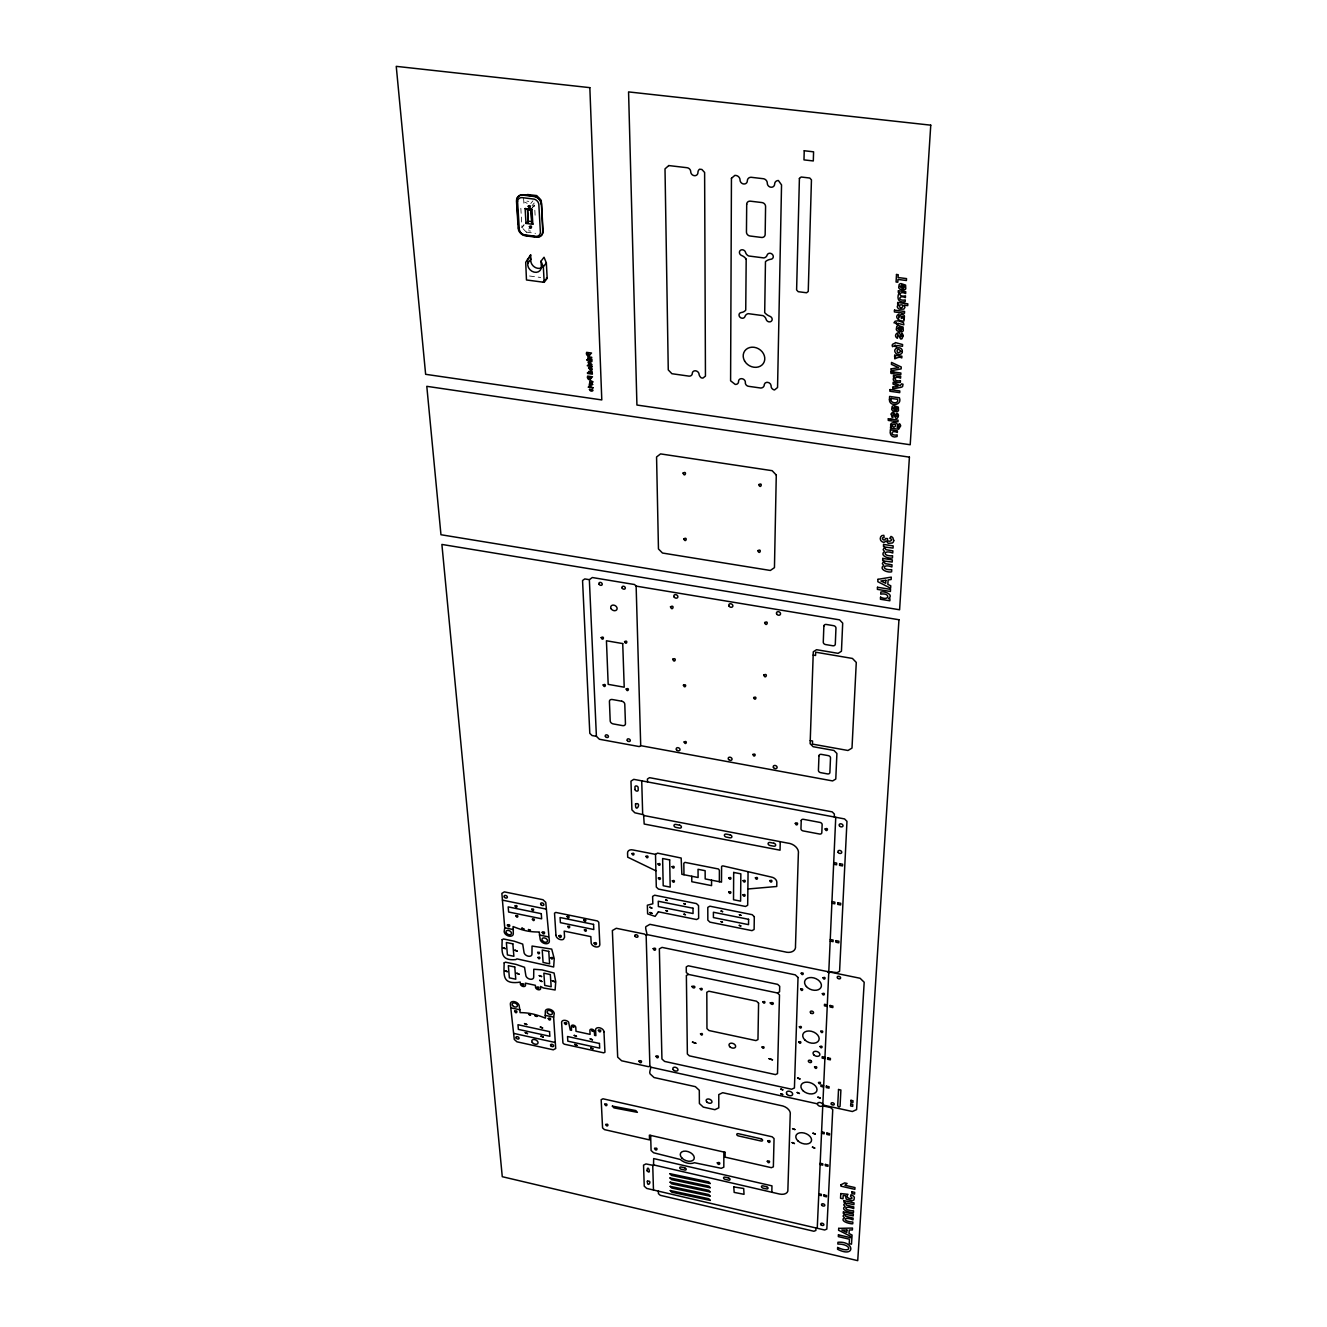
<?xml version="1.0" encoding="UTF-8"?>
<svg xmlns="http://www.w3.org/2000/svg" width="1327" height="1327" viewBox="0 0 1327 1327"><rect width="100%" height="100%" fill="white"/><g stroke="black" fill="none" stroke-linecap="round" stroke-linejoin="round"><path stroke-width="0.75" stroke-dasharray="5 3.75" d="M522.971 228.626L526.338 232.192L529.44 228.194M521.843 227.448L523.916 224.86M524.082 224.877L522.009 227.464L520.814 207.908M532.061 205.702L534.234 202.998M532.177 207.742L534.532 205.055L535.113 215.339M531.115 209.301L534.532 205.055M530.767 203.545L532.956 200.841M526.885 201.14L528.776 201.389M528.627 230.832L530.501 231.064M526.338 232.109L535.544 233.353M529.506 275.999L540.67 277.476M524.729 202.152L527.184 203.313M523.584 198.204L524.065 206.017"/><path stroke-width="1.5" d="M719.367 881.725L719.383 870.263L718.438 868.986L684.948 862.368L683.82 863.247L683.986 874.725M723.862 1152.052L723.812 1167.163L721.291 1168.307L694.419 1162.717A10.516 6.585 22.4 0 1 680.253 1159.466L653.614 1152.781L651.093 1150.492L650.645 1135.398M748.063 872.486L747.682 905.263L745.525 906.457L658.424 889.073L656.301 887.05L655.505 854.372L657.578 853.128L681.166 858.038L681.862 874.311L698.102 877.512L698.035 869.301L705.135 870.694L705.184 878.922L721.506 882.14L721.589 866.631A1.775 1.261 23.4 0 1 723.232 865.967L771.136 877.014A5.623 4.014 22.1 0 1 776.842 882.289L776.743 886.486L747.864 888.99M771.816 1192.21L771.966 1185.857L653.664 1158.571L653.531 1165.454L645.967 1163.928L643.545 1165.139L644.242 1186.189L646.73 1188.428L824.648 1229.996L826.837 1229.084L832.742 1109.571L830.569 1107.547L822.757 1105.839L817.25 1228.255M780.243 841.666L780.044 850.192L644.192 824.034L643.595 814.761L634.837 812.788L631.917 809.868L630.972 781.139L633.775 779.347L844.553 818.925L846.974 821.347L839.576 971.347L837.105 972.608L827.517 971.58L828.745 972.774L830.536 972.193L860.095 978.264L864.192 982.245L856.595 1109.604L852.382 1111.512L824.283 1105.325L822.06 1103.517A2.77 1.808 20.1 0 0 818.112 1102.77A2.77 1.808 20.1 0 0 818.51 1105.59A2.77 1.808 20.1 0 0 822.392 1105.855L822.707 1105.822M815.972 1227.956L815.856 1230.461L813.915 1231.257L660.282 1195.312L658.424 1193.637L658.358 1191.132M834.252 816.984L834.368 814.048L832.195 811.859L649.55 777.672L647.41 779.015L647.493 781.935M822.84 1104.164L828.745 972.774M828.828 970.9L835.745 817.266M504.741 927.805L504.16 931.654A4.877 3.251 27.3 0 0 509.021 936.116A4.877 3.251 27.3 0 0 513.3 933.544A98.231 66.234 25.3 0 1 513.317 929.58A99.674 67.461 25.3 0 1 513.051 926.545C522.821 930.476 529.39 932.118 539.326 931.985A98.032 64.94 28.6 0 1 539.508 934.938L539.508 935.021A96.639 63.829 28.5 0 1 540.155 939.134A4.893 3.268 26.6 0 0 544.999 943.613A4.893 3.268 26.6 0 0 549.361 941.059L545.762 902.343L542.942 899.723L504.343 891.877L501.871 893.403L504.741 927.805L513.317 929.58M553.624 1017.112L554.255 1013.513A4.744 3.085 25.8 0 0 549.56 1009.217A4.744 3.085 25.8 0 0 545.314 1011.572A93.985 60.511 27.6 0 1 545.231 1015.304A94.681 60.743 27.6 0 1 545.463 1018.141C535.859 1014.359 529.589 1012.683 520.068 1012.634A96.324 62.933 24.6 0 1 519.869 1009.88L519.869 1009.797A95.594 62.668 24.6 0 1 519.222 1005.932A4.727 3.069 26.5 0 0 514.494 1001.653A4.727 3.069 26.5 0 0 510.348 1004.025L514.279 1039.406L516.933 1041.811L553.293 1049.823L555.698 1048.529L553.624 1017.112L545.248 1015.371M643.993 815.558L787.574 843.076A10.069 7.299 21.9 0 1 798.356 853.725L795.487 946.068A9.72 6.768 21.4 0 1 784.639 951.791L649.915 924.338L645.901 926.628C644.524 928.535 649.832 938.421 644.474 934.059L616.275 928.286L612.361 930.542L617.685 1057.155L621.65 1060.787L648.372 1066.659C653.531 1064.768 648.339 1071.801 650.13 1073.925L654.062 1077.541L695.381 1086.664L699.296 1090.28L699.395 1103.517L703.293 1107.1L714.905 1109.687L718.786 1107.829L718.786 1094.593L722.701 1092.702L780.508 1105.474A9.09 5.889 20.8 0 1 790.228 1114.564L787.89 1189.456A8.791 5.49 20.7 0 1 779.447 1194.018L653.846 1164.973M528.76 258.367L530.651 254.983L525.708 262.298L526.471 279.964L544.186 282.319L547.172 278.338L546.342 262.879L544.037 257.239L541.018 261.187L541.316 266.561A7.365 6.071 42.2 0 1 534.018 272.118A7.365 6.071 42.2 0 1 527.847 263.094L527.599 258.914M543.257 282.187L545.264 279.533M544.186 282.319L543.34 266.827L546.342 262.879M527.847 263.094L530.9 259.163L530.634 254.817M526.006 223.417L528.229 221.161L531.646 221.592L532.84 224.28L526.006 223.417L525.11 208.555L531.978 209.417L532.84 224.28M589.354 579.683L592.306 577.527L634.538 584.527L636.131 586.119L839.576 619.858L842.695 623.109L841.451 651.242L838.133 653.348L816.569 649.699L813.285 651.789L810.133 743.684L813.119 746.703L833.937 750.452L836.906 753.471L835.778 779.065L832.61 780.923L640.709 745.658L639.282 746.587L599.406 739.255L596.404 736.336L592.058 735.54L589.802 733.35L582.553 580.546L584.759 578.92L589.354 579.683L596.404 736.336M531.978 209.417L530.982 210.13L531.729 222.853M688.381 974.4L686.374 975.494L687.369 1054.003L689.36 1055.844L775.466 1074.588L777.506 1073.609L779.496 994.918L777.456 992.978L688.381 974.4L686.324 972.459L686.258 966.902L688.282 965.791L777.655 984.352L779.712 986.309L779.563 991.883L777.456 992.978M527.449 194.522L536.722 195.583L541.25 200.394L542.726 231.362A7.415 6.154 43.7 0 1 536.274 237.218L525.392 235.824A7.415 6.137 44 0 1 518.177 228.244L516.485 201.14A7.498 6.22 45.2 0 1 522.938 195.135L533.968 196.496A7.498 6.253 45 0 1 541.25 204.209M531.165 210.147L525.11 208.555M525.691 235.426L534.764 236.588M546.26 278.206L547.172 278.338M813.169 655.09L815.558 655.488L815.674 652.204L852.432 658.441L856.28 662.422L852 748.096L847.97 750.485L812.439 744.099L812.555 740.997L810.233 740.582M833.721 862.533L836.673 863.097L836.607 864.806L833.638 864.225M655.505 854.372L633.012 849.977A5.524 3.898 25.7 0 0 627.555 852.996L627.704 857.176L655.903 870.811M831.963 901.58L834.865 902.161L834.799 903.803L831.88 903.239M830.254 939.483L833.124 940.063L833.041 941.656L830.171 941.075M502.435 900.137L546.21 909.095M647.344 934.656L827.517 971.58M539.508 935.021L548.167 936.812M827.302 1004.904L824.498 1004.307L824.432 1005.833L827.235 1006.413M824.946 1057.237L822.209 1056.657L822.143 1058.1L824.88 1058.681M511.558 1008.006L519.869 1009.797M823.669 1085.552L820.965 1084.955L820.899 1086.382L823.603 1086.962M513.765 1033.401L555.283 1042.508M651.093 1067.256L817.432 1103.832M821.579 1131.881L824.233 1132.462L824.167 1133.839L821.529 1133.241M820.169 1163.232L822.79 1163.829L822.723 1165.156L820.119 1164.559M818.792 1193.753L821.38 1194.333L821.313 1195.627L818.742 1195.046M541.018 261.187L543.34 266.827M517.165 206.548L518.243 223.981M528.312 222.422L527.549 209.699L528.129 222.405M530.999 208.77L531.895 222.87M529.224 209.069L529.274 209.915M636.131 586.119L640.709 745.658M641.721 780.84L642.683 814.297M646.149 935.336L649.898 1066.162M652.751 1165.488L653.465 1189.987M691.749 876.268L691.798 881.709L711.571 885.623L711.554 880.183M524.812 235.261A7.415 6.137 44 0 1 518.492 227.862M538.331 236.82A7.415 6.154 43.7 0 0 543.042 230.981L541.549 203.811A7.498 6.253 45 0 0 534.283 196.097L523.253 194.737A7.481 6.22 45.2 0 0 516.8 200.742M542.594 267.026A7.348 6.071 42.3 0 1 534.482 267.009A7.348 6.071 42.3 0 1 530.9 259.163M589.901 377.813C589.37 381.015 587.181 374.994 589.901 377.813M903.256 335.631L901.995 338.717A2.14 1.891 24.3 0 1 900.635 338.966L897.732 334.222L897.434 338.302C891.761 335.267 900.651 328.648 900.436 336.444C902.692 338.584 900.569 328.914 903.256 335.631M517.58 201.455L519.338 229.903A5.557 4.595 43.9 0 0 523.999 234.796L536.224 236.355A5.557 4.611 43.7 0 0 540.404 232.59L538.812 204.093A5.623 4.678 45 0 0 534.117 199.116L521.743 197.574A5.623 4.661 45.2 0 0 517.58 201.455M725.123 1152.334L725.106 1157.144L771.402 1167.694L773.359 1166.831L774.056 1138.566L772.132 1136.791L602.972 1098.789L601.164 1099.701L602.574 1127.9L604.482 1129.625L649.533 1139.91L649.384 1135.116L725.123 1152.334M731.442 178.316L730.596 380.799L735.224 384.415A3.649 3.085 31.6 0 0 738.542 381.512A3.55 3.019 31.3 0 1 741.81 378.676A3.55 3.019 31.3 0 1 745.376 382.176L745.326 382.574A3.45 2.936 31 0 0 748.892 386.356L760.753 388.031A4.379 3.732 30.5 0 0 764.203 385.411L764.319 384.366A3.566 3.036 30.1 0 1 771.12 385.759L771.103 385.958A3.749 3.201 29.7 0 0 774.504 389.972L777.556 387.501L781.537 184.901L778.385 180.505A4.329 3.898 39.3 0 0 774.636 184.088A3.815 3.434 39.7 0 1 770.921 187.223A3.815 3.434 39.7 0 1 767.305 183.226A4.329 3.881 40.1 0 0 763.705 178.763L751.016 177.271A4.329 3.865 40.7 0 0 747.333 180.854A3.815 3.4 41.1 0 1 743.651 183.972A3.815 3.4 41.1 0 1 740.035 179.991A4.329 3.848 41.4 0 0 736.419 175.546L734.893 175.363L731.442 178.316M733.682 872.436L733.516 899.739L740.599 901.149L740.848 873.846L733.682 872.436M733.765 1186.919L734.163 1192.392L744.032 1194.317L743.701 1188.511L733.765 1186.919M746.189 259.196L745.741 310.12A8.095 7.017 34.4 0 1 741.279 312.509A3.185 2.754 33.8 0 0 739.869 317.103A3.185 2.754 33.8 0 0 744.994 316.506A5.408 4.678 33.4 0 1 748.196 313.653L762.992 315.627A5.408 4.694 32.8 0 1 766.127 319.343A3.185 2.77 32.5 0 0 771.252 321.316A3.185 2.77 32.5 0 0 769.959 316.324A11.694 10.201 32.8 0 1 764.7 312.641L765.463 261.651A11.843 10.434 34.5 0 1 770.904 259.263A3.268 2.886 35.4 0 0 773.276 256.41A3.268 2.886 35.4 0 0 770.456 253.324A3.268 2.886 35.4 0 0 767.122 255.116A5.043 4.445 35.9 0 1 763.838 257.919L748.76 255.995A5.026 4.429 36.5 0 1 745.558 252.395A3.251 2.853 36.8 0 0 742.291 249.775A3.251 2.853 36.8 0 0 739.438 252.13A3.251 2.853 36.8 0 0 741.71 255.547A8.227 7.199 36.4 0 1 746.189 259.196M746.703 204.242L746.454 232.109A3.749 3.317 37.6 0 0 750.02 236.007L761.516 237.45A3.749 3.317 37 0 0 765.165 234.448L765.579 206.531A3.782 3.384 38.6 0 0 761.997 202.567L750.369 201.173A3.782 3.367 39.2 0 0 746.703 204.242M889.438 399.659C889.04 406.875 902.576 405.763 899.407 397.801L889.621 396.425L889.438 399.659M900.569 425.934L898.678 429.218L890.5 428.223L890.599 426.68L891.578 426.813C887.348 422.285 897.832 420.709 897.732 425.702A2.455 2.107 22.6 0 1 897.002 427.095C899.905 430.197 897.931 422.815 899.424 423.728A2.107 1.808 22.4 0 1 900.32 424.756L900.569 425.934M748.594 919.312L748.528 924.637L713.412 917.554L713.412 912.246L748.594 919.312M754.3 916.708L754.118 929.481L751.978 930.642L709.945 922.149L707.838 920.142L707.789 907.386L709.895 906.208L752.193 914.685L754.3 916.708M589.47 389.392C590.664 393.422 596.719 389.259 589.47 389.392M758.58 1003.146L757.966 1039.572L755.909 1040.584L708.983 1030.532L706.959 1028.641L706.81 992.281L708.834 991.203L756.539 1001.221L758.58 1003.146M776.278 475.033L774.454 567.641L770.34 570.461L662.472 553.027L658.457 548.947L656.566 456.969L660.564 453.9L772.165 470.687L776.278 475.033M799.401 178.448L796.615 289.933L798.207 291.691L806.567 292.769L808.243 291.459L811.444 179.875L809.802 178.034L801.143 177.005L799.401 178.448M804.228 150.747L803.98 159.887L813.302 160.949L813.584 151.825L804.228 150.747M801.226 820.633L800.961 828.761A2.306 1.692 21.7 0 0 803.134 830.918L819.505 834.019A2.306 1.692 21.2 0 0 821.811 832.709L822.143 824.598A2.322 1.709 21.2 0 0 819.97 822.425L803.515 819.323A2.306 1.692 21.7 0 0 801.226 820.633M798.025 977.501L794.425 1087.958L791.688 1089.235L664.578 1061.418L661.941 1058.979L659.353 948.888L662.024 947.395L795.288 974.864L798.025 977.501M502.17 939.665C501.871 952.156 500.279 961.013 515.739 959.587L516.949 958.874L553.658 967.001L554.238 958.675L551.717 949.104L532.044 946.051L531.961 953.997A4.23 2.803 26.8 0 1 528.229 956.186A4.23 2.803 26.8 0 1 524.016 952.322L522.705 944.094L514.246 941.208L503.514 938.969L502.17 939.665M504.177 962.855C503.845 975.245 502.386 983.771 517.613 982.461L520.217 982.063L520.383 984.004A2.737 1.791 26.6 0 0 523.103 986.475A2.737 1.791 26.6 0 0 525.509 985.098L525.359 983.158L535.378 985.298L535.527 987.238A2.737 1.791 26.3 0 0 538.248 989.726A2.737 1.791 26.3 0 0 540.67 988.333L540.537 986.392L543.307 987.952L555.101 989.992L555.748 981.731L554.072 973.023L542.03 969.888L533.769 969.241L533.686 977.037A4.18 2.754 26.5 0 1 529.987 979.177A4.18 2.754 26.5 0 1 525.824 975.378L524.53 967.283L516.137 964.414L505.504 962.175L504.177 962.855M818.975 755.793L818.427 770.406A2.355 1.775 21.6 0 0 820.65 772.646L827.517 773.906A2.372 1.775 21.4 0 0 829.889 772.513L830.503 757.883A2.372 1.791 21.5 0 0 828.28 755.627L821.347 754.366A2.372 1.791 21.7 0 0 818.975 755.793M823.868 626.079L823.271 642.152A2.472 1.957 22.6 0 0 825.593 644.557L832.809 645.768A2.472 1.957 22.3 0 0 835.297 644.176L835.96 628.102A2.488 1.974 22.5 0 0 833.621 625.68L826.373 624.47A2.488 1.974 22.8 0 0 823.868 626.079M826.373 1086.133L826.306 1087.559L829.01 1088.14L829.076 1086.73L826.373 1086.133M827.683 1057.818L827.617 1059.278L830.354 1059.858L830.42 1058.415L827.683 1057.818M830.105 1005.484L830.022 1006.994L832.825 1007.575L832.892 1006.065L830.105 1005.484M823.951 1194.93L823.901 1196.224L826.472 1196.821L826.539 1195.527L823.951 1194.93M825.394 1164.426L825.344 1165.736L827.948 1166.333L828.015 1165.006L825.394 1164.426M826.887 1133.059L826.821 1134.419L829.475 1135.016L829.541 1133.656L826.887 1133.059M835.993 940.627L835.927 942.236L838.797 942.817L838.88 941.208L835.993 940.627M837.801 902.742L837.719 904.384L840.638 904.964L840.721 903.305L837.801 902.742M839.643 863.678L839.56 865.37L842.529 865.934L842.612 864.242L839.643 863.678M838.531 1089.5L837.685 1105.922L839.128 1107.033L840.041 1106.436L840.903 1090.014L838.531 1089.5M841.036 1184.729L840.953 1186.172L854.853 1189.34L854.97 1187.565L844.951 1185.276L847.09 1183.452L844.685 1182.904L841.036 1184.729M837.652 1247.48L837.553 1249.254C855.401 1258.527 854.936 1240.845 837.934 1242.271L837.835 1244.046C851.884 1243.913 852.83 1254.33 837.652 1247.48M838.697 1228.371L838.598 1230.262L851.951 1236.98L852.067 1235.039L849.031 1233.529L849.247 1229.98L852.382 1229.963L852.498 1228.056L838.697 1228.371M592.141 366.385L587.297 365.721L588.491 364.61L592.141 366.385M593.02 387.849L588.209 387.169L589.404 386.489L589.304 383.951L592.804 384.465L589.487 386.091L593.02 387.849M838.448 1234.84L838.349 1236.615L849.496 1239.219L849.23 1243.648L851.503 1244.179L851.884 1237.975L838.448 1234.84M840.787 1193.57L840.538 1198.215L843.01 1198.779L843.192 1195.478L845.548 1195.743L846.195 1199.11L851.834 1200.852L853.974 1199.973L854.339 1197.452A4.213 2.654 19.3 0 0 853.095 1195.876L850.922 1194.764L850.541 1196.456C856.064 1200.62 843.64 1198.646 848.019 1194.317L840.787 1193.57M877.495 587.264L877.379 589.37L890.417 591.477L890.533 589.37L877.495 587.264M877.943 579.335L877.811 581.69L890.616 588.209L890.765 585.788L887.846 584.361L888.111 579.949L891.147 579.501L891.28 577.129L877.943 579.335M588.591 368.043L590.747 370.216L591.029 368.143L591.875 369.968L591.875 367.878L589.603 367.098A1.709 1.393 36.9 0 0 588.806 367.529L588.591 368.043M843.408 1211.899L843.325 1213.492L844.685 1213.807L843.06 1216.079L844.453 1217.688C838.797 1221.222 850.723 1224.207 852.747 1223.776L852.863 1222.067C841.716 1221.487 843.541 1215.781 852.996 1219.861L853.095 1218.136L845.813 1216.361L845.133 1215.001A1.858 1.161 19.4 0 1 846.361 1214.47L853.228 1215.93L853.344 1214.188L843.408 1211.899M844.055 1200.62L843.955 1202.229L845.316 1202.544L843.69 1204.85L845.1 1206.459C839.41 1210.025 851.387 1213.044 853.443 1212.596L853.543 1210.854C842.33 1210.307 844.188 1204.551 853.676 1208.648L853.775 1206.907L846.46 1205.115L845.78 1203.738A1.874 1.161 19.4 0 1 847.008 1203.207L853.924 1204.667L854.024 1202.909L844.055 1200.62M888.344 418.751L888.261 420.41L889.986 420.659L890.069 419L888.344 418.751M890.002 389.574L889.903 391.266L899.706 392.643L899.822 390.951L890.002 389.574M891.014 371.66L890.915 373.368L892.656 373.617L892.756 371.908L891.014 371.66M891.18 368.84L891.064 370.764L901.133 368.906L901.249 366.982L891.528 362.42L891.429 364.378L898.611 367.662L891.18 368.84M894.498 310.153L894.381 311.928L904.467 313.255L904.566 311.463L894.498 310.153M896.505 274.49L896.073 282.021L897.798 282.236L897.964 279.433L906.424 280.511L906.523 278.604L898.064 277.525L898.23 274.706L896.505 274.49M850.756 1104.064L850.64 1105.938L852.68 1106.386L852.78 1104.512L850.756 1104.064M850.972 1100.315L850.856 1102.19L852.896 1102.637L852.996 1100.763L850.972 1100.315M891.163 398.432C889.024 403.209 899.142 404.818 897.649 399.327L891.163 398.432M880.547 597.167L880.431 599.257L889.853 600.783L889.969 598.842L888.559 598.61C894.265 594.596 884.164 590.83 880.846 592.058L880.73 594.148C890.616 592.423 889.604 601.645 880.547 597.167M882.77 558.402L882.654 560.376L883.964 560.591L882.355 563.61L883.682 565.402C878.192 569.565 888.443 572.949 891.611 571.821L891.727 569.681C880.962 570.411 882.787 563.229 891.893 566.961L892.026 564.821L885.009 563.593L884.379 562.001A1.775 1.443 21.1 0 1 885.573 561.188L892.192 562.067L892.325 559.911L882.77 558.402M883.566 544.418L883.467 546.409L884.761 546.608L883.152 549.677L884.495 551.468C878.972 555.665 889.239 559.082 892.441 557.937L892.573 555.781C881.742 556.544 883.583 549.278 892.739 553.027L892.872 550.871L885.822 549.643L885.192 548.034A1.775 1.46 21.3 0 1 886.386 547.222L893.038 548.084L893.171 545.911L883.566 544.418M890.417 429.832L890.317 431.375C889.604 432.784 891.163 438.756 897.085 436.517L897.185 434.874C889.704 436.483 890.716 429.135 897.334 432.502L897.434 430.844L890.417 429.832M891.031 419.15L890.931 420.808L897.964 421.804L898.064 420.145L891.031 419.15M892.872 387.119L892.772 388.877L901.016 387.335L902.559 386.655L903.023 384.216L901.547 383.868L900.154 385.709L893.137 382.276L893.038 384.084L898.014 386.323L892.872 387.119M893.535 375.491L893.436 377.067L894.498 377.216C890.235 380.484 897.45 383.52 900.336 382.342L900.436 380.65C892.789 382.342 893.834 374.761 900.585 378.178L900.685 376.47L893.535 375.491M893.734 372.041L893.635 373.75L900.784 374.728L900.884 373.02L893.734 372.041M894.697 355.238L894.597 356.847L895.625 356.98C892.192 361.79 898.429 355.221 901.796 357.942L901.896 356.217L894.697 355.238M895.261 345.302L895.194 346.612L896.687 346.811L896.77 345.501L902.493 346.281L902.592 344.539L895.426 342.598C895.128 343.909 890.881 343.394 892.507 346.679L895.261 345.302M896.538 323.158L896.471 324.369L897.997 324.568L898.064 323.357L903.853 324.833L903.438 322.594L898.213 320.769L895.194 321.2L893.967 322.826L896.538 323.158M897.716 302.506L897.633 304.182C899.739 303.916 895.858 306.437 897.815 307.897A3.317 2.969 25.2 0 0 899.374 309.158L903.853 309.125L904.981 307.25L904.035 305.144L907.718 305.625L907.834 303.833L897.716 302.506M898.396 290.779L898.296 292.454L899.308 292.57C896.919 296.468 897.168 303.501 905.147 301.727L905.263 299.935C897.234 301.561 898.678 294.362 905.396 297.646L905.495 295.855C897.5 297.696 898.777 290.115 905.644 293.532L905.744 291.724L898.396 290.779M588.724 371.543L589.238 372.837L587.496 372.588L587.529 373.468L592.389 374.164L592.091 371.527A1.692 1.393 36.8 0 0 591.261 370.897L588.724 371.543M894.663 407.306L894.514 409.794L892.922 408.318L894.663 407.306M899.324 327.305L899.175 329.942L897.55 328.416L899.324 327.305M901.779 285.338L901.63 288.042L899.971 286.483L901.779 285.338M846.925 1229.996L846.775 1232.435L841.816 1230.029L846.925 1229.996M885.855 580.281L885.69 583.283L880.912 580.977L885.855 580.281M895.808 407.439L895.559 411.619L892.988 410.823A2.986 2.571 23 0 1 891.694 409.313L892.159 406.46A3.284 2.836 23 0 1 893.834 405.631L898.329 407.14L898.495 410.557A2.82 2.438 22.9 0 1 897.55 411.387L896.621 411.685L896.405 409.977L897.4 408.5L895.808 407.439M900.502 327.437L900.253 331.85L897.599 331.053A3.052 2.72 24.6 0 1 896.272 329.478L896.77 326.459A3.367 2.986 24.6 0 1 898.495 325.563L903.09 327.105L903.272 330.688A2.886 2.571 24.5 0 1 902.294 331.584L901.348 331.899L901.116 330.108L902.144 328.549L900.502 327.437M902.974 285.471L902.708 289.999L900.038 289.186A3.102 2.787 25.8 0 1 898.694 287.577L899.175 284.476A3.417 3.069 25.8 0 1 900.933 283.563L905.595 285.106L905.777 288.788A2.936 2.637 25.7 0 1 904.782 289.717L903.82 290.032L903.604 288.191L904.632 286.599L902.974 285.471M852.017 1191.762L851.917 1193.52L854.555 1194.134L854.671 1192.359L852.017 1191.762M904.102 319.144L904.002 320.902C899.706 322.129 893.187 316.572 898.976 314.084L898.711 317.999L900.486 315.129A1.974 1.758 24.8 0 1 901.796 314.333L903.587 314.847A2.156 1.924 24.8 0 1 904.317 315.909L904.417 316.854A3.102 2.754 24.8 0 1 903.77 318.397L904.102 319.144M646.962 1170.646C651.905 1176.319 647.725 1162.8 646.962 1170.646M592.787 381.861C589.719 388.396 587.679 377.399 592.787 381.861M898.96 619.742L857.723 1260.65L502.269 1176.701L441.891 544.435L898.96 619.742M909.41 457.135L899.59 609.773L440.962 534.731L426.796 386.323L909.41 457.135M930.758 125.169L910.206 444.744L636.927 405.034L628.567 91.911L930.758 125.169M700.507 1033.849C702.215 1037.565 703.924 1031.958 700.507 1033.849M528.212 206.249C529.888 211.341 532.011 203.313 528.212 206.249M529.407 226.602C531.065 231.644 533.189 223.716 529.407 226.602M588.359 362.653L588.956 364.046L591.991 364.593L589.072 362.935L591.875 361.574L588.342 361.077L588.359 362.653M503.033 947.694L505.322 948.623L503.033 947.694M605.676 1124.516C607.6 1128.713 609.64 1122.609 605.676 1124.516M507.378 925.085C509.319 929.829 511.608 922.895 507.378 925.085M589.752 354.856C589.022 357.925 585.24 354.525 586.634 352.352L591.527 353.032L589.752 354.856M505.023 970.734L507.279 971.663L505.023 970.734M590.731 378.577C590.001 381.579 586.269 378.245 587.645 376.088L592.489 376.785L590.731 378.577M515.092 905.893C516.701 909.824 518.608 904.052 515.092 905.893M515.904 915.846C517.497 919.76 519.388 914.038 515.904 915.846M514.893 950.182L517.182 951.127L514.893 950.182M817.88 1097.197L820.252 1097.993L817.88 1097.197M516.767 973.222L519.039 974.151L516.767 973.222M521.909 928.187L523.85 928.983L521.909 928.187M514.594 1011.191C516.485 1015.653 518.691 1009.2 514.594 1011.191M521.743 984.053C523.385 988.001 525.343 982.279 521.743 984.053M528.478 929.547L530.418 930.343L528.478 929.547M531.663 909.277C533.205 913.208 535.229 907.452 531.663 909.277M532.392 919.246C533.985 923.161 535.909 917.421 532.392 919.246M588.16 358.141L591.726 358.141L591.693 357.262L588.16 356.764L588.16 358.141M524.547 1023.598L526.769 1024.51L524.547 1023.598M525.26 1032.655L527.482 1033.567L525.26 1032.655M528.644 1014.309L530.518 1015.072L528.644 1014.309M537.966 957.48C539.525 961.295 541.433 955.722 537.966 957.48M542.179 932.3C544.103 937.044 546.475 930.111 542.179 932.3M536.904 987.305C538.53 991.236 540.52 985.513 536.904 987.305M534.997 1015.686L536.854 1016.465L534.997 1015.686M539.276 975.61L541.565 976.539L539.276 975.61M540.338 1027.048L542.577 1027.961L540.338 1027.048M541.001 1036.105L543.241 1037.017L541.001 1036.105M550.788 957.712C552.347 961.544 554.271 955.971 550.788 957.712M555.98 935.336L555.963 935.435A4.562 3.069 26.3 0 0 558.816 939.035A4.562 3.069 26.3 0 0 563.461 939.284L564.572 937.227L564.191 931.123L590.847 936.63L591.162 942.734A4.578 3.102 25.6 0 0 592.539 945.322L593.468 946.035A4.578 3.102 25.6 0 0 599.837 944.525L598.776 922.248L597.382 920.938L555.797 912.429L554.52 913.175L555.963 935.336M548.233 1018.472C550.091 1022.951 552.38 1016.482 548.233 1018.472M552.347 980.786L554.62 981.715L552.347 980.786M558.833 935.751C560.757 940.511 563.162 933.544 558.833 935.751M567.11 916.542C568.636 920.49 570.726 914.718 567.11 916.542M567.707 926.511C568.918 930.244 571.605 925.168 567.807 926.312M601.181 637.574C602.889 642.368 605.245 635.119 601.181 637.574M603.155 684.931C604.83 689.576 607.152 682.576 603.155 684.931M728.822 877.893C730.513 882.073 732.604 875.72 728.822 877.893M564.39 1022.951C566.247 1027.43 568.57 1020.944 564.39 1022.951M891.197 414.041L892.043 417.275L892.822 417.723L893.104 413.842L895.957 418.387A2.09 1.791 22.7 0 0 897.284 418.154C900.95 414.671 894.58 410.109 897.035 416.214C895.526 417.59 893.685 408.401 891.197 414.041M583.863 919.976C585.423 923.924 587.463 918.135 583.863 919.976M571.771 1026.219L574.027 1027.148L571.887 1026.053M584.394 929.945C585.953 933.876 587.977 928.12 584.394 929.945M574.226 1035.392L576.465 1036.304L574.226 1035.392M624.569 641.621C626.261 646.398 628.666 639.15 624.569 641.621M574.757 1044.449L576.996 1045.361L574.757 1044.449M594.065 943.049C595.956 947.826 598.444 940.843 594.065 943.049M590.2 1038.875L592.439 1039.804L590.2 1038.875M591.66 1030.548L593.915 1031.477L591.66 1030.548M590.681 1047.932L592.92 1048.861L590.681 1047.932M598.394 1030.316C600.235 1034.811 602.624 1028.325 598.394 1030.316M603.967 1031.792L604.946 1052.195L603.702 1052.842L564.257 1044.183L562.93 1042.989L561.62 1022.702A4.396 2.853 25.4 0 1 563.992 1020.33A4.396 2.853 25.4 0 1 568.57 1021.972L570.262 1030.067L571.539 1030.349L571.307 1026.335A2.372 1.543 25.3 0 1 573.446 1025.174A2.372 1.543 25.3 0 1 575.785 1027.314L576.018 1031.311L590.1 1034.38L589.901 1030.382A2.372 1.543 24.9 0 1 592.058 1029.221A2.372 1.543 24.9 0 1 594.396 1031.361L594.596 1035.359L595.889 1035.641L595.591 1029.984A4.412 2.886 24.8 0 1 596.719 1028.077L597.548 1027.778A4.412 2.886 24.8 0 1 601.745 1028.674A4.412 2.886 24.8 0 1 603.967 1031.792M635.533 803.897C635.119 814.496 642.5 801.608 635.533 803.897M631.934 853.609C633.493 857.789 635.716 851.602 631.934 853.609M670.483 606.804C672.341 612.294 675.194 603.934 670.483 606.804M683.836 538.828C685.545 543.987 688.199 536.075 683.836 538.828M592.141 382.027L591.062 382.558L592.141 382.027M604.714 1104.213C606.489 1108.476 608.811 1102.389 604.714 1104.213M672.723 659.237C674.564 664.562 677.351 656.5 672.723 659.237M645.95 856.363C647.51 860.543 649.749 854.339 645.95 856.363M612.361 1106.121L613.937 1107.863L637.391 1112.341L635.815 1110.583L612.361 1106.121M649.848 907.253L651.856 908.066L649.848 907.253M683.405 685.213C685.031 689.924 687.552 682.808 683.405 685.213M649.998 912.528L652.005 913.341L649.998 912.528M658.026 863.91C659.569 868.09 661.841 861.92 658.026 863.91M684.118 741.959C685.711 746.504 688.166 739.67 684.118 741.959M653.183 948.589C655.024 953.416 657.678 946.367 653.183 948.589M638.984 1061.086C640.924 1065.913 643.612 1058.946 638.984 1061.086M665.772 899.955L667.249 900.552L665.855 899.822M672.092 866.68C673.635 870.86 675.924 864.673 672.092 866.68M665.988 910.571L667.464 911.168L665.988 910.571M683.073 473.059C684.715 478.433 687.602 470.206 683.073 473.059M672.341 880.846C673.884 884.993 676.156 878.872 672.341 880.846M902.327 351.572L902.227 352.269A3.55 3.118 24 0 1 901.116 353.845A3.666 3.235 24 0 1 899.125 354.475L897.583 354.276A3.616 3.185 24 0 1 895.725 353.131C891.346 347.74 902.708 345.136 902.327 351.572M893.734 540.487L893.618 541.25A4.379 3.616 21.2 0 1 892.341 543.008L888.194 543.324L886.27 541.001L884.23 542.229A3.052 2.521 21.5 0 1 882.239 541.814C878.889 540.404 879.95 534.698 883.848 535.328L884.13 537.402C879.668 537.452 884.976 542.577 885.491 538.497L887.581 538.58C885.972 543.539 895.393 540.454 889.787 538.231L890.998 536.423A4.064 3.351 21.2 0 1 892.855 537.767L893.734 540.487M655.986 1056.259C657.761 1060.721 660.282 1054.285 655.986 1056.259M683.853 903.571L685.346 904.185L683.853 903.571M684.002 914.203L685.478 914.801L684.068 914.071M758.795 484.604C760.471 490.011 763.39 481.668 758.795 484.604M647.344 1181.196C647.145 1189.075 653.166 1179.753 647.344 1181.196M588.906 354.541C586.998 356.664 587.778 350.892 588.906 354.541M757.866 550.655C759.525 555.847 762.361 547.869 757.866 550.655M900.784 351.356C895.393 356.399 896.372 344.97 900.784 351.356M691.865 986.442C694.369 990.672 697.222 984.75 691.865 986.442M589.321 368.243L590.133 369.271L589.321 368.243M764.634 622.562C766.409 628.102 769.511 619.676 764.634 622.562M700.192 988.665C701.635 992.53 703.94 986.906 700.192 988.665M753.636 697.587C755.212 702.331 757.899 695.149 753.636 697.587M692.462 1042.126L695.829 1043.238L692.462 1042.126M669.936 1173.698L671.445 1175.39L710.26 1183.584L708.751 1181.909L669.936 1173.698M670.019 1177.945L671.545 1179.62L710.277 1187.814L708.767 1186.139L670.019 1177.945M670.102 1182.158L671.628 1183.817L710.293 1192.028L708.784 1190.352L670.102 1182.158M670.201 1186.355L671.711 1188.013L710.31 1196.241L708.8 1194.565L670.201 1186.355M670.284 1190.535L671.794 1192.21L710.327 1200.421L708.817 1198.762L670.284 1190.535M721.092 911.052L722.585 911.649L721.092 911.052M721.075 921.684L722.552 922.282L721.142 921.552M743.12 880.664C744.629 884.877 747.068 878.64 743.12 880.664M742.987 894.862C744.48 899.026 746.902 892.872 742.987 894.862M739.404 914.718L740.897 915.331L739.404 914.718M739.305 925.367L740.798 925.964L739.305 925.367M755.395 877.827C756.888 882.057 759.359 875.803 755.395 877.827M589.487 371.875L591.61 372.738L589.487 371.875M769.809 880.647C771.286 884.893 773.79 878.623 769.809 880.647M717.293 1162.817C719.134 1167.395 721.888 1160.876 717.293 1162.817M795.271 823.321C796.847 827.982 799.634 821.031 795.271 823.321M762.909 1001.819C764.335 1005.717 766.691 1000.044 762.909 1001.819M770.257 1002.88C772.745 1007.143 775.748 1001.172 770.257 1002.88M762.063 1047.02C763.473 1050.785 765.779 1045.328 762.063 1047.02M626.178 688.978C627.555 693.656 630.408 686.855 626.178 688.978M769.063 1058.664L772.48 1059.809L769.063 1058.664M654.559 1148.419C656.301 1152.981 659.121 1146.594 654.559 1148.419M825.112 828.96C826.655 833.638 829.508 826.671 825.112 828.96M801.176 973.238C802.603 977.236 805.074 971.381 801.176 973.238M767.719 1140.921C769.378 1145.251 772.065 1139.08 767.719 1140.921M780.89 1089.069L782.797 1089.865L780.89 1089.069M780.757 1093.73L782.681 1094.526L780.757 1093.73M767.271 1161.241C768.93 1165.488 771.584 1159.433 767.271 1161.241M799.368 1026.75C800.762 1030.615 803.167 1025.008 799.368 1026.75M798.854 1041.96C800.247 1045.792 802.619 1040.252 798.854 1041.96M797.627 1077.988L799.949 1078.951L797.627 1077.988M823.005 977.734C824.415 981.748 826.937 975.859 823.005 977.734M797.145 1092.569L799.451 1093.514L797.262 1092.386M822.325 993.641C823.735 997.605 826.223 991.8 822.325 993.641M792.601 1128.63L794.873 1129.559L792.601 1128.63M792.153 1142.58L794.409 1143.509L792.153 1142.58M658.374 878.026C659.668 882.19 662.322 876.251 658.374 878.026M820.716 1031.278C822.11 1035.143 824.548 1029.52 820.716 1031.278M814.546 1066.974C816.088 1071.154 818.726 1065.117 814.546 1066.974M820.069 1046.489C821.446 1050.321 823.868 1044.78 820.069 1046.489M818.527 1082.533C819.887 1086.266 822.259 1080.891 818.527 1082.533M813.02 1133.192L815.309 1134.121L813.02 1133.192M812.439 1147.142L814.712 1148.071L812.439 1147.142M537.634 952.421C538.828 956.269 541.35 950.961 537.634 952.421M903.023 317.219C900.419 321.433 900.768 313.603 903.023 317.219M763.788 674.945C765.165 680.336 768.814 672.49 763.788 674.945M752.923 754.449C754.167 759.044 757.286 752.392 752.923 754.449M899.076 305.392C900.867 312.11 906.706 302.44 899.076 305.392M800.662 989.096C801.873 993.06 804.643 987.421 800.662 989.096M892.109 424.839C893.668 431.093 899.159 422.202 892.109 424.839M728.805 891.96C729.916 896.156 732.935 890.284 728.805 891.96M539.691 980.354L541.864 981.532L539.691 980.354M658.391 911.815L655.123 916.376L647.609 913.855L647.36 905.213L652.818 903.787L652.619 896.405L654.659 895.211L696.443 903.587L698.549 905.611L698.649 918.367L696.575 919.528L658.391 911.815M668.758 165.56L665.009 168.877L668.261 369.901L671.893 373.716L689.045 376.138A3.765 3.168 33.7 0 0 692.312 373.385A3.55 2.986 33.4 0 1 695.763 370.83A3.55 2.986 33.4 0 1 699.08 374.513A6.121 5.159 33.1 0 0 701.22 377.863L702.912 378.095L705.45 376.105L704.62 172.46L701.883 169.474L699.594 169.192A4.993 4.412 43 0 0 697.936 172.56A3.815 3.367 43.3 0 1 694.353 175.678A3.815 3.367 43.3 0 1 690.72 171.697A3.815 3.351 43.5 0 0 687.071 167.716L668.758 165.56M589.835 87.648L396.242 66.35L425.635 374.314L601.794 399.925L589.835 87.648M587.795 359.235L586.965 359.982L587.795 359.235M591.792 359.799L588.259 359.302L591.825 360.679L591.792 359.799M622.728 643.578L606.439 640.775L608.181 684.35L624.221 687.204L622.728 643.578M621.733 701.203L612.278 699.511A3.102 2.322 28.2 0 0 609.425 701.452L610.204 720.959A3.085 2.289 27.8 0 0 613.223 723.912L622.595 725.62A3.085 2.289 27.6 0 0 625.448 723.729L624.785 704.206A3.118 2.322 27.9 0 0 621.733 701.203M679.507 825.145L675.808 824.432A1.957 1.41 25 0 0 673.983 825.543A1.957 1.41 25 0 0 675.858 827.368L679.557 828.081A1.957 1.41 24.9 0 0 681.398 826.97A1.957 1.41 24.9 0 0 679.507 825.145M730.016 834.832L726.284 834.119A1.957 1.41 23.6 0 0 724.393 835.23A1.957 1.41 23.6 0 0 726.284 837.072L729.999 837.785A1.957 1.427 23.5 0 0 731.89 836.673A1.957 1.427 23.5 0 0 730.016 834.832M773.807 843.242L770.042 842.512A1.974 1.427 22.4 0 0 768.101 843.624A1.974 1.427 22.4 0 0 769.975 845.465L773.741 846.195A1.974 1.427 22.3 0 0 775.681 845.083A1.974 1.427 22.3 0 0 773.807 843.242M669.671 859.896L662.621 858.519L663.201 885.739L670.185 887.133L669.671 859.896M693.009 908.215L658.258 901.232L658.374 906.54L693.059 913.54L693.009 908.215M541.283 913.673L508.191 906.888L508.623 912.014L541.648 918.815L541.283 913.673M593.551 924.388L560.06 917.521L560.392 922.663L593.799 929.53L593.551 924.388M512.852 943.862L506.367 942.502L507.412 954.926L513.881 956.286L512.852 943.862M548.764 951.376L542.212 950.016L543.091 962.44L549.61 963.817L548.764 951.376M514.76 967.018L508.324 965.658L509.369 977.85L515.772 979.21L514.76 967.018M550.34 974.549L543.854 973.172L544.717 985.38L551.169 986.757L550.34 974.549M549.544 1031.626L517.978 1024.726L518.359 1029.387L549.876 1036.287L549.544 1031.626M599.456 1043.47L567.525 1036.503L567.823 1041.164L599.688 1048.148L599.456 1043.47M761.001 1138.782L738.393 1133.689A1.675 1.062 21.6 0 0 736.767 1134.436A1.675 1.062 21.6 0 0 738.376 1135.912L760.968 1141.004A1.692 1.078 21.1 0 0 762.594 1140.258A1.692 1.078 21.1 0 0 761.001 1138.782M684.55 1167.793L681.332 1167.063A1.692 1.062 22.5 0 0 679.739 1167.793A1.692 1.062 22.5 0 0 681.365 1169.286L684.583 1170.016A1.692 1.062 22.4 0 0 686.192 1169.286A1.692 1.062 22.4 0 0 684.55 1167.793M728.407 1177.895L725.172 1177.165A1.709 1.062 21.7 0 0 723.547 1177.895A1.709 1.062 21.7 0 0 725.172 1179.388L728.39 1180.118A1.709 1.062 21.6 0 0 730.049 1179.388A1.709 1.062 21.6 0 0 728.407 1177.895M766.392 1186.653L763.125 1185.907A1.725 1.078 21 0 0 761.449 1186.637A1.725 1.078 21 0 0 763.075 1188.129L766.359 1188.876A1.725 1.078 20.9 0 0 768.034 1188.146A1.725 1.078 20.9 0 0 766.392 1186.653M810.78 1060.555L810.399 1060.356A1.692 1.128 20.4 0 0 808.74 1061.948L809.52 1062.446A1.692 1.128 20.4 0 0 811.162 1060.854L810.78 1060.555M635.036 789.499L634.953 786.961A1.659 1.211 26.4 0 1 636.496 785.982A1.659 1.211 26.4 0 1 638.121 787.558L638.187 790.096A1.659 1.194 26.3 0 1 636.645 791.074A1.659 1.194 26.3 0 1 635.036 789.499M673.171 1069.562A2.72 1.775 23.1 0 0 677.666 1070.557A2.72 1.775 23.1 0 0 675.377 1067.273A2.72 1.775 23.1 0 0 673.171 1069.562M806.401 986.558A8.725 5.988 20.6 0 0 820.832 987.67A8.725 5.988 20.6 0 0 811.759 977.568A8.725 5.988 20.6 0 0 806.401 986.558M803.084 1090.777A8.36 5.49 20.3 0 0 816.686 1091.209A8.36 5.49 20.3 0 0 807.098 1082.135A8.36 5.49 20.3 0 0 803.084 1090.777M804.925 1040.02A8.543 5.739 20.5 0 0 818.825 1040.351A8.543 5.739 20.5 0 0 809.039 1030.979A8.543 5.739 20.5 0 0 804.925 1040.02M810.664 1012.932A1.725 1.178 20.5 0 0 813.484 1012.982A1.725 1.178 20.5 0 0 811.494 1011.074A1.725 1.178 20.5 0 0 810.664 1012.932M831.498 1104.429A1.675 1.095 19.8 0 0 834.219 1104.512A1.675 1.095 19.8 0 0 832.311 1102.704A1.675 1.095 19.8 0 0 831.498 1104.429M837.652 978.215A1.758 1.211 20 0 0 840.538 978.248A1.758 1.211 20 0 0 838.515 976.29A1.758 1.211 20 0 0 837.652 978.215M611.183 608.811A3.384 2.604 29.8 0 0 616.74 609.757A3.384 2.604 29.8 0 0 613.804 605.129A3.384 2.604 29.8 0 0 611.183 608.811M635.003 936.315A1.709 1.161 24.8 0 0 637.806 936.895A1.709 1.161 24.8 0 0 636.346 934.755A1.709 1.161 24.8 0 0 635.003 936.315M838.216 852.498A1.99 1.46 20.5 0 0 841.567 852.879A1.99 1.46 20.5 0 0 839.709 850.408A1.99 1.46 20.5 0 0 838.216 852.498M599.14 584.361A1.791 1.377 30.6 0 0 602.06 584.842A1.791 1.377 30.6 0 0 600.501 582.404A1.791 1.377 30.6 0 0 599.14 584.361M622.147 588.093A1.791 1.393 29.9 0 0 625.083 588.757A1.791 1.393 29.9 0 0 623.707 586.269A1.791 1.393 29.9 0 0 622.147 588.093M605.444 736.518A1.692 1.244 27.8 0 0 608.214 737.132A1.692 1.244 27.8 0 0 606.854 734.876A1.692 1.244 27.8 0 0 605.444 736.518M627.323 740.582A1.692 1.244 27.2 0 0 630.109 741.096A1.692 1.244 27.2 0 0 628.65 738.857A1.692 1.244 27.2 0 0 627.323 740.582M776.66 614.019A2.14 1.709 24.6 0 0 780.259 614.617A2.14 1.709 24.6 0 0 778.518 611.697A2.14 1.709 24.6 0 0 776.66 614.019M729.037 606.107A2.14 1.675 26.4 0 0 732.604 606.688A2.14 1.675 26.4 0 0 730.829 603.768A2.14 1.675 26.4 0 0 729.037 606.107M674.166 597.067A2.123 1.659 28.2 0 0 677.682 597.482A2.123 1.659 28.2 0 0 675.725 594.629A2.123 1.659 28.2 0 0 674.166 597.067M773.459 767.52A2.024 1.526 22.9 0 0 776.859 768.134A2.024 1.526 22.9 0 0 775.217 765.48A2.024 1.526 22.9 0 0 773.459 767.52M728.606 759.475A2.024 1.509 24.3 0 0 731.923 759.691A2.024 1.509 24.3 0 0 729.833 757.186A2.024 1.509 24.3 0 0 728.606 759.475M676.471 749.722A2.007 1.493 25.8 0 0 679.789 750.336A2.007 1.493 25.8 0 0 678.097 747.682A2.007 1.493 25.8 0 0 676.471 749.722M682.012 1158.156A7.365 4.611 22.4 0 0 693.938 1159.284A7.365 4.611 22.4 0 0 685.86 1151.139A7.365 4.611 22.4 0 0 682.012 1158.156M813.982 1055.031A3.533 2.355 20.3 0 0 819.738 1055.164A3.533 2.355 20.3 0 0 815.69 1051.299A3.533 2.355 20.3 0 0 813.982 1055.031M707.009 1102.123A3.052 1.957 22.3 0 0 711.886 1102.289A3.052 1.957 22.3 0 0 708.303 1098.972A3.052 1.957 22.3 0 0 707.009 1102.123M550.738 1045.726A1.675 1.078 25.5 0 0 553.475 1046.323A1.675 1.078 25.5 0 0 551.982 1044.299A1.675 1.078 25.5 0 0 550.738 1045.726M516.22 1038.145A1.659 1.062 26.2 0 0 518.923 1038.726A1.659 1.062 26.2 0 0 517.43 1036.702A1.659 1.062 26.2 0 0 516.22 1038.145M532.276 1042.441A3.334 2.14 25.8 0 0 537.717 1043.636A3.334 2.14 25.8 0 0 534.748 1039.572A3.334 2.14 25.8 0 0 532.276 1042.441M512.554 1005.468A2.836 1.841 26.5 0 0 517.165 1006.48A2.836 1.841 26.5 0 0 514.611 1002.98A2.836 1.841 26.5 0 0 512.554 1005.468M547.52 1013.032A2.853 1.858 25.8 0 0 552.181 1014.044A2.853 1.858 25.8 0 0 549.643 1010.544A2.853 1.858 25.8 0 0 547.52 1013.032M540.869 904.55A1.775 1.211 27 0 0 543.755 905.147A1.775 1.211 27 0 0 542.179 902.907A1.775 1.211 27 0 0 540.869 904.55M504.343 897.102A1.758 1.194 27.8 0 0 507.213 897.682A1.758 1.194 27.8 0 0 505.62 895.443A1.758 1.194 27.8 0 0 504.343 897.102M506.433 933.163A2.919 1.941 27.3 0 0 511.194 934.142A2.919 1.941 27.3 0 0 508.556 930.476A2.919 1.941 27.3 0 0 506.433 933.163M542.594 940.86A2.936 1.957 26.6 0 0 547.338 941.49A2.936 1.957 26.6 0 0 544.335 937.924A2.936 1.957 26.6 0 0 542.594 940.86M822.01 1205.48A1.725 1.078 19.8 0 0 824.78 1205.53A1.725 1.078 19.8 0 0 822.69 1203.755A1.725 1.078 19.8 0 0 822.01 1205.48M821.065 1224.871A1.725 1.062 19.8 0 0 823.835 1224.987A1.725 1.062 19.8 0 0 821.828 1223.195A1.725 1.062 19.8 0 0 821.065 1224.871M839.643 826.157A2.024 1.493 20.6 0 0 842.944 826.107A2.024 1.493 20.6 0 0 840.638 823.785A2.024 1.493 20.6 0 0 839.643 826.157M729.95 1046.837A3.483 2.306 22.1 0 0 735.54 1046.97A3.483 2.306 22.1 0 0 731.476 1043.155A3.483 2.306 22.1 0 0 729.95 1046.837M744.563 360.927A11.23 9.621 31.7 0 0 763.274 363.565A11.23 9.621 31.7 0 0 754.151 347.292A11.23 9.621 31.7 0 0 744.563 360.927M787.276 1094.526A3.251 2.123 20.7 0 0 792.551 1094.709A3.251 2.123 20.7 0 0 788.802 1091.176A3.251 2.123 20.7 0 0 787.276 1094.526M797.958 1140.921A8.178 5.242 20.3 0 0 811.245 1141.469A8.178 5.242 20.3 0 0 801.856 1132.694A8.178 5.242 20.3 0 0 797.958 1140.921"/></g></svg>
